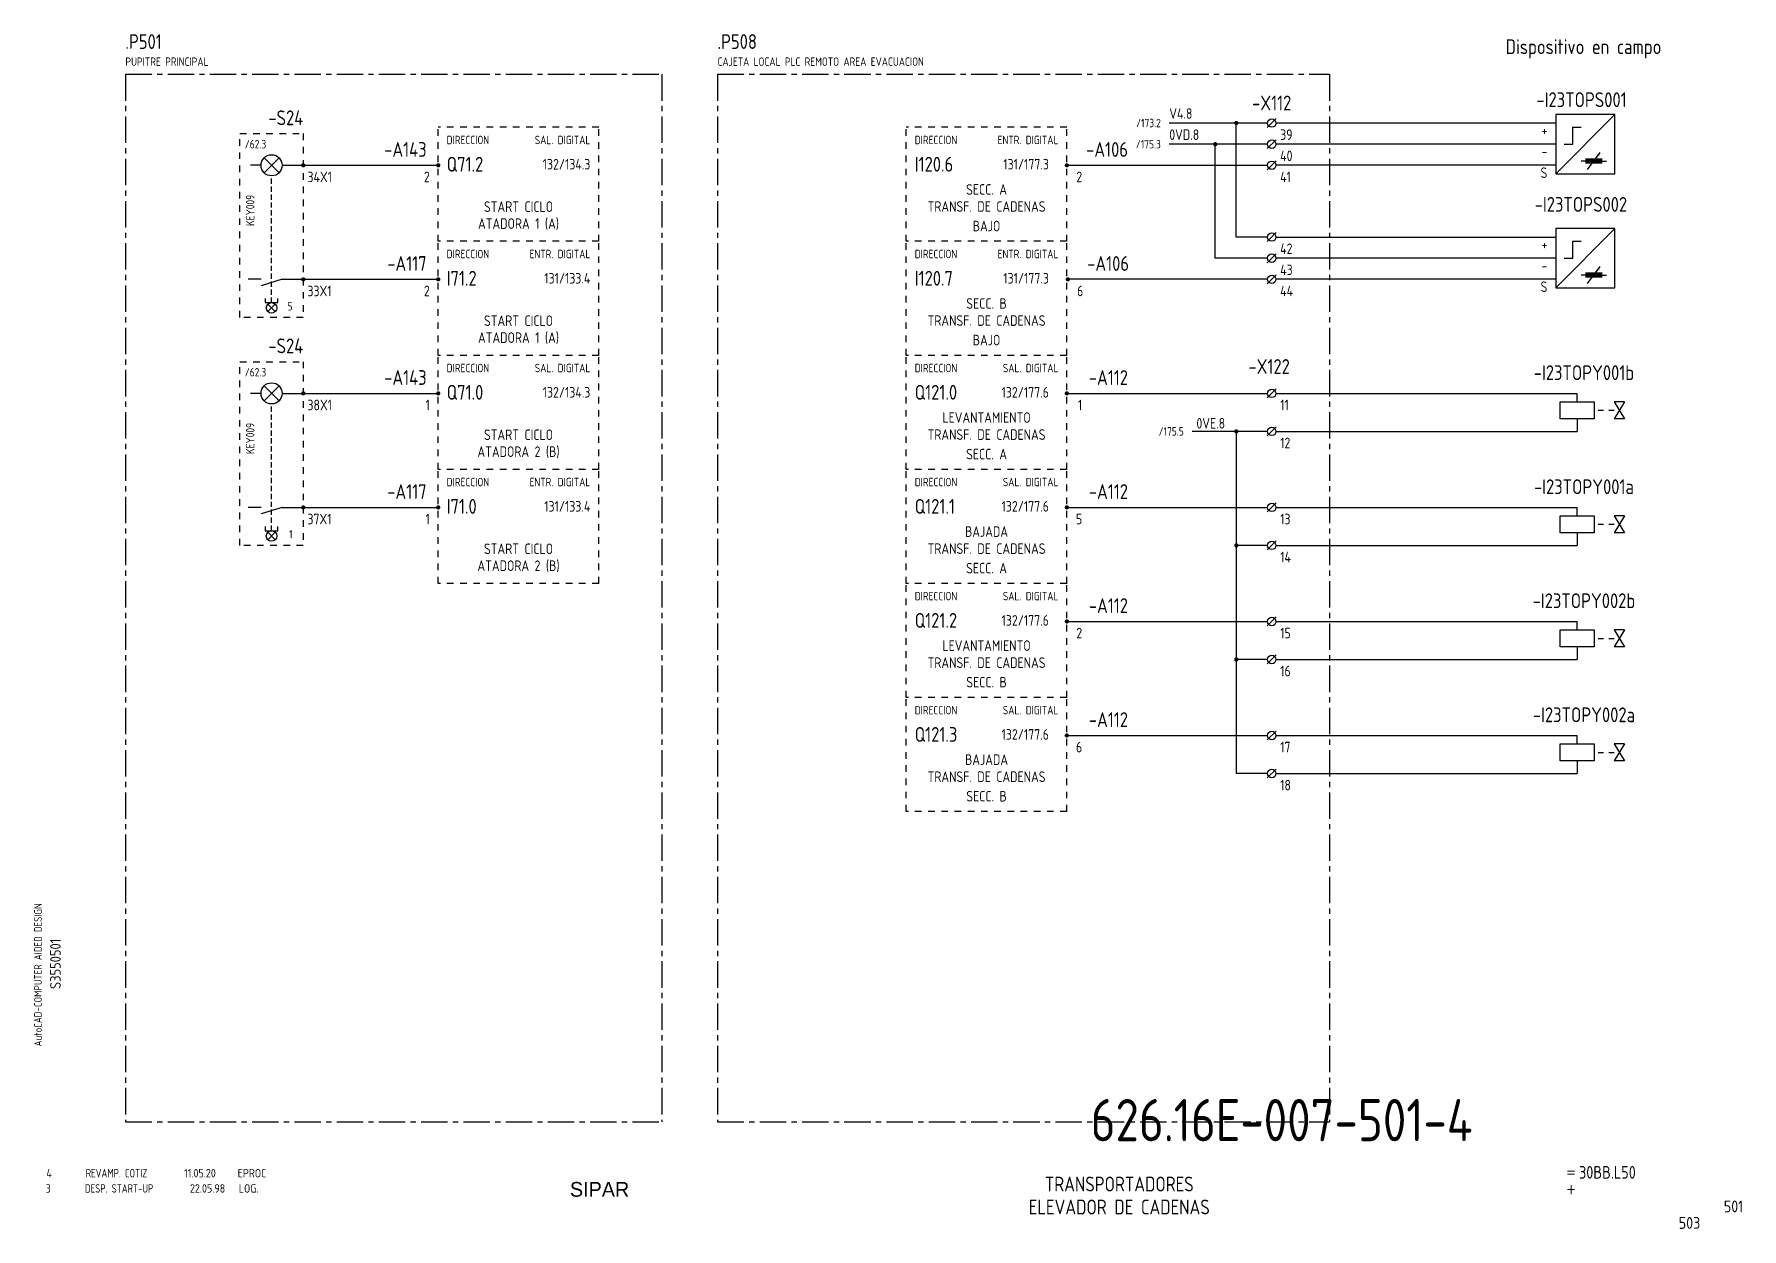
# Model space of a CAD drawing. Extents: x 10 to 414, y 6 to 289.
import ezdxf
from ezdxf.enums import TextEntityAlignment as Align

# ---------------------------------------------------------------- set-up
doc = ezdxf.new("R2010")
doc.units = 0
doc.header["$LTSCALE"] = 5
doc.header["$MEASUREMENT"] = 0
for name, pattern in [('CENTER', [2, 1.25, -0.25, 0.25, -0.25]), ('HIDDEN', [0.375, 0.25, -0.125]), ('HIDDEN1', [0.625, 0.3125, -0.3125])]:
    doc.linetypes.add(name, pattern=pattern)
doc.layers.get('0').update_dxf_attribs({"linetype": 'CONTINUOUS'})
doc.layers.add('3', color=3, linetype='CONTINUOUS')
doc.layers.add('CART', color=7, linetype='CONTINUOUS')
doc.styles.add('DIN', font='DIN.shx', dxfattribs={"width": 0.85})
doc.styles.add('N', font='ROMANS', dxfattribs={"width": 0.85, "height": 3})
doc.styles.add('SIMPLEX', font='SIMPLEX', dxfattribs={"width": 0.85})
doc.styles.add('X', font='UNIV.SHX', dxfattribs={"height": 3.5})

# ---------------------------------------------------------------- blocks, each defined once
blk = doc.blocks.new('B5-3')
at = {"linetype": 'Continuous', "const_width": 0.5}
blk.add_lwpolyline([(-0.25, 0, 1), (0.25, 0, 1)], format="xyb", close=True, dxfattribs=at)
blk = doc.blocks.new('NORMALE')
at = {"linetype": 'Continuous'}
blk.add_line((-1.06, -1.06), (1.06, 1.06), dxfattribs=at)
at = {"color": 7}
blk.add_circle((0, 0), 1, dxfattribs=at)
at = {"color": 7, "style": 'SIMPLEX', "flags": 9}
for tag, p in [('QUADRO', (-7.5, 4)), ('SEZIONE', (-7.5, 2.5)), ('NUMO', (-7.5, 1)), ('NUMM', (-7.5, -0.5)), ('NOTEM', (-7.5, -2)), ('NOTEV', (-7.5, -3.5)), ('UTENZA', (-7.5, -5)), ('RIP', (-7.5, -6.5)), ('RAGGIO', (-7.5, -8))]:
    blk.add_attdef(tag, p, '', height=1, dxfattribs=at)
at = {"color": 3, "style": 'SIMPLEX', "flags": 8}
for tag, p in [('NUMI', (1.5, 0.5)), ('MORSETTIERA', (1.5, -2.5))]:
    blk.add_attdef(tag, p, '', height=2, dxfattribs=at)
blk = doc.blocks.new('DESP')
at = {"color": 3, "style": 'DIN'}
for s, width, p in [('3', 0.9, (7.45, 13.02)), ('DESP. START-UP', 0.8, (16.76, 13.02)), ('22.05.98', 0.9, (41.59, 13.02)), ('LOG.', 0.9, (53.16, 13.02))]:
    blk.add_text(s, height=2, dxfattribs=dict(at, width=width)).set_placement(p)

msp = doc.modelspace()

# ---------------------------------------------------------------- linework, layer by layer
at = {"color": 3, "linetype": 'CENTER'}
for p, q in [((31.27, 279), (158.24, 279)), ((31.27, 279), (31.27, 31)), ((158.24, 279), (158.24, 31)), ((171.42, 279), (171.42, 31)), ((171.42, 279), (316.27, 279)), ((316.27, 279), (316.27, 31)), ((31.27, 31), (158.24, 31)), ((171.42, 31), (316.27, 31))]:
    msp.add_line(p, q, dxfattribs=at)
for p, q in [((301.59, 267.46), (278.34, 267.46)), ((294.21, 240.46), (294.21, 267.46)), ((369.82, 267.46), (303.59, 267.46)), ((383.82, 269.46), (369.82, 269.46)), ((369.82, 255.46), (383.82, 269.46)), ((369.82, 269.46), (369.82, 255.46)), ((383.82, 255.46), (383.82, 269.46)), ((373.82, 266.46), (375.82, 266.46)), ((373.82, 262.46), (373.82, 266.46)), ((301.59, 262.46), (278.34, 262.46)), ((289.21, 235.46), (289.21, 262.46)), ((369.82, 262.46), (303.59, 262.46)), ((371.82, 262.46), (373.82, 262.46)), ((377.32, 256.46), (380.32, 260.46)), ((63.36, 257.46), (60.86, 257.46)), ((68.36, 257.46), (73.36, 257.46)), ((73.36, 257.46), (105.31, 257.46)), ((254.34, 257.46), (301.59, 257.46)), ((369.82, 257.46), (303.59, 257.46)), ((369.82, 255.46), (383.82, 255.46)), ((376.82, 258.46), (375.82, 258.46)), ((380.82, 258.46), (381.82, 258.46)), ((301.59, 240.46), (294.21, 240.46)), ((303.59, 240.46), (369.82, 240.46)), ((369.82, 242.46), (369.82, 228.46)), ((369.82, 228.46), (383.82, 242.46)), ((383.82, 242.46), (369.82, 242.46)), ((373.82, 235.46), (373.82, 239.46)), ((373.82, 239.46), (375.82, 239.46)), ((383.82, 228.46), (383.82, 242.46)), ((301.59, 235.46), (289.21, 235.46)), ((369.82, 235.46), (303.59, 235.46)), ((371.82, 235.46), (373.82, 235.46)), ((63.36, 230.46), (60.36, 230.46)), ((68.36, 230.46), (63.36, 228.96)), ((68.36, 230.46), (73.36, 230.46)), ((73.36, 230.46), (105.31, 230.46)), ((301.59, 230.46), (254.34, 230.46)), ((369.82, 230.46), (303.59, 230.46)), ((376.82, 231.46), (375.82, 231.46)), ((377.32, 229.46), (380.32, 233.46)), ((380.82, 231.46), (381.82, 231.46)), ((369.82, 228.46), (383.82, 228.46)), ((64.36, 225.95), (64.36, 224.95)), ((64.36, 224.95), (67.36, 224.95)), ((67.36, 224.95), (67.36, 225.95)), ((63.36, 203.46), (60.86, 203.46)), ((68.36, 203.46), (73.36, 203.46)), ((73.36, 203.46), (105.31, 203.46)), ((254.09, 203.46), (301.59, 203.46)), ((303.59, 203.46), (374.87, 203.46)), ((379.87, 199.46), (381.12, 199.46)), ((382.37, 199.46), (383.62, 199.46)), ((303.59, 194.46), (374.87, 194.46)), ((63.36, 176.46), (60.36, 176.46)), ((68.36, 176.46), (63.36, 174.96)), ((68.36, 176.46), (73.36, 176.46)), ((73.36, 176.46), (105.31, 176.46)), ((254.09, 176.46), (301.59, 176.46)), ((303.59, 176.46), (374.87, 176.46)), ((64.36, 171.95), (64.36, 170.95)), ((64.36, 170.95), (67.36, 170.95)), ((67.36, 170.95), (67.36, 171.95)), ((379.87, 172.46), (381.12, 172.46)), ((382.37, 172.46), (383.62, 172.46)), ((303.59, 167.46), (374.87, 167.46)), ((254.09, 149.46), (301.59, 149.46)), ((303.59, 149.46), (374.87, 149.46)), ((379.87, 145.46), (381.12, 145.46)), ((382.37, 145.46), (383.62, 145.46)), ((303.59, 140.46), (374.87, 140.46)), ((254.09, 122.46), (301.59, 122.46)), ((303.59, 122.46), (374.87, 122.46)), ((379.87, 118.46), (381.12, 118.46)), ((382.37, 118.46), (383.62, 118.46)), ((303.59, 113.46), (374.87, 113.46))]:
    msp.add_line(p, q)
at = {"linetype": 'HIDDEN1'}
for p, q in [((58.36, 221.46), (58.36, 264.96)), ((58.36, 264.96), (73.36, 264.96)), ((73.36, 264.96), (73.36, 221.46)), ((105.31, 239.46), (105.31, 266.46)), ((143.31, 266.46), (105.31, 266.46)), ((143.31, 239.46), (143.31, 266.46)), ((254.09, 266.46), (216.09, 266.46)), ((216.09, 239.46), (216.09, 266.46)), ((254.09, 239.46), (254.09, 266.46)), ((143.31, 239.46), (105.31, 239.46)), ((105.31, 212.46), (105.31, 239.46)), ((143.31, 212.46), (143.31, 239.46)), ((254.09, 239.46), (216.09, 239.46)), ((216.09, 212.46), (216.09, 239.46)), ((254.09, 212.46), (254.09, 239.46)), ((73.36, 221.46), (58.36, 221.46)), ((58.36, 167.46), (58.36, 210.96)), ((58.36, 210.96), (73.36, 210.96)), ((73.36, 210.96), (73.36, 167.46)), ((143.31, 212.46), (105.31, 212.46)), ((105.31, 185.46), (105.31, 212.46)), ((143.31, 185.46), (143.31, 212.46)), ((254.09, 212.46), (216.09, 212.46)), ((254.09, 212.46), (216.09, 212.46)), ((216.09, 185.46), (216.09, 212.46)), ((254.09, 212.46), (216.09, 212.46)), ((254.09, 212.46), (216.09, 212.46)), ((254.09, 185.46), (254.09, 212.46)), ((105.31, 158.46), (105.31, 185.46)), ((143.31, 185.46), (105.31, 185.46)), ((143.31, 158.46), (143.31, 185.46)), ((254.09, 185.46), (216.09, 185.46)), ((216.09, 158.46), (216.09, 185.46)), ((254.09, 158.46), (254.09, 185.46)), ((73.36, 167.46), (58.36, 167.46)), ((143.31, 158.46), (105.31, 158.46)), ((254.09, 158.46), (216.09, 158.46)), ((254.09, 158.46), (216.09, 158.46)), ((216.09, 131.46), (216.09, 158.46)), ((254.09, 158.46), (216.09, 158.46)), ((254.09, 131.46), (254.09, 158.46)), ((254.09, 131.46), (216.09, 131.46)), ((216.09, 104.46), (216.09, 131.46)), ((254.09, 104.46), (254.09, 131.46)), ((254.09, 104.46), (216.09, 104.46))]:
    msp.add_line(p, q, dxfattribs=at)
at = {"linetype": 'Continuous'}
for p, q in [((67.63, 255.69), (64.1, 259.23)), ((64.1, 255.69), (67.63, 259.23)), ((66.75, 222.81), (64.98, 224.57)), ((64.98, 222.81), (66.75, 224.57)), ((64.1, 201.69), (67.63, 205.23)), ((67.63, 201.69), (64.1, 205.23)), ((374.87, 201.46), (374.87, 203.46)), ((370.87, 201.46), (378.87, 201.46)), ((370.87, 197.46), (370.87, 201.46)), ((378.87, 201.46), (378.87, 197.46)), ((386.12, 201.46), (383.62, 197.46)), ((383.62, 201.46), (386.12, 197.46)), ((386.12, 201.46), (383.62, 201.46)), ((301.59, 194.46), (283.78, 194.46)), ((294.21, 194.46), (294.21, 113.46)), ((378.87, 197.46), (370.87, 197.46)), ((374.87, 197.46), (374.87, 194.46)), ((386.12, 197.46), (383.62, 197.46)), ((370.87, 174.46), (378.87, 174.46)), ((370.87, 170.46), (370.87, 174.46)), ((374.87, 174.46), (374.87, 176.46)), ((378.87, 174.46), (378.87, 170.46)), ((383.62, 174.46), (386.12, 170.46)), ((386.12, 174.46), (383.62, 170.46)), ((386.12, 174.46), (383.62, 174.46)), ((66.75, 168.81), (64.98, 170.57)), ((64.98, 168.81), (66.75, 170.57)), ((378.87, 170.46), (370.87, 170.46)), ((374.87, 170.46), (374.87, 167.46)), ((386.12, 170.46), (383.62, 170.46)), ((301.59, 167.46), (294.21, 167.46)), ((370.87, 147.46), (378.87, 147.46)), ((370.87, 143.46), (370.87, 147.46)), ((374.87, 147.46), (374.87, 149.46)), ((378.87, 147.46), (378.87, 143.46)), ((386.12, 147.46), (383.62, 143.46)), ((383.62, 147.46), (386.12, 143.46)), ((386.12, 147.46), (383.62, 147.46)), ((378.87, 143.46), (370.87, 143.46)), ((374.87, 143.46), (374.87, 140.46)), ((386.12, 143.46), (383.62, 143.46)), ((301.59, 140.46), (294.21, 140.46)), ((374.87, 120.46), (374.87, 122.46)), ((370.87, 120.46), (378.87, 120.46)), ((370.87, 116.46), (370.87, 120.46)), ((378.87, 120.46), (378.87, 116.46)), ((383.62, 120.46), (386.12, 116.46)), ((386.12, 120.46), (383.62, 116.46)), ((386.12, 120.46), (383.62, 120.46)), ((301.59, 113.46), (294.21, 113.46)), ((378.87, 116.46), (370.87, 116.46)), ((374.87, 116.46), (374.87, 113.46)), ((386.12, 116.46), (383.62, 116.46))]:
    msp.add_line(p, q, dxfattribs=at)
at = {"linetype": 'HIDDEN'}
for p, q in [((65.86, 224.94), (65.86, 254.57)), ((65.86, 170.94), (65.86, 200.69))]:
    msp.add_line(p, q, dxfattribs=at)
at = {"const_width": 0.5}
for points in [[(293.96, 267.46, 1), (294.46, 267.46, 1)], [(288.96, 262.46, 1), (289.46, 262.46, 1)]]:
    msp.add_lwpolyline(points, format="xyb", close=True, dxfattribs=at)
at = {"const_width": 1.25}
for points in [[(376.82, 258.46), (380.82, 258.46)], [(376.82, 231.46), (380.82, 231.46)]]:
    msp.add_lwpolyline(points, dxfattribs=at)
for points in [[(380.32, 260.46, 0, 0.525, 0), (379.87, 259.86, 0.525, 0.525, 0)], [(380.32, 233.46, 0, 0.525, 0), (379.87, 232.86, 0.525, 0.525, 0)]]:
    msp.add_lwpolyline(points, format="xyseb")
for centre in [(65.86, 257.46), (65.86, 203.46)]:
    msp.add_circle(centre, 2.5)
at = {"linetype": 'Continuous'}
for centre in [(65.86, 223.69), (65.86, 169.69)]:
    msp.add_circle(centre, 1.25, dxfattribs=at)

# ---------------------------------------------------------------- block references
for name, p in [('NORMALE', (302.59, 267.46)), ('NORMALE', (302.59, 262.46)), ('NORMALE', (302.59, 257.46)), ('NORMALE', (302.59, 240.46)), ('NORMALE', (302.59, 235.46)), ('NORMALE', (302.59, 230.46)), ('NORMALE', (302.59, 203.46)), ('NORMALE', (302.59, 194.46)), ('NORMALE', (302.59, 176.46)), ('NORMALE', (302.59, 167.46)), ('NORMALE', (302.59, 149.46)), ('NORMALE', (302.59, 140.46)), ('NORMALE', (302.59, 122.46)), ('NORMALE', (302.59, 113.46)), ('DESP', (4.95, 1.2))]:
    msp.add_blockref(name, p, dxfattribs=at)
for p in [(73.36, 257.46), (105.31, 257.46), (73.36, 230.46), (105.31, 230.46), (73.36, 203.46), (105.31, 203.46), (73.36, 176.46), (105.31, 176.46)]:
    msp.add_blockref('B5-3', p)
at = {"xscale": -1}
for p in [(254.09, 257.46), (254.34, 230.46), (254.09, 203.46), (294.21, 194.46), (254.09, 176.46), (294.21, 167.46), (254.09, 149.46), (294.21, 140.46), (254.09, 122.46)]:
    msp.add_blockref('B5-3', p, dxfattribs=at)

# ---------------------------------------------------------------- texts
at = {"color": 3, "style": 'DIN'}
for s, height, width, p in [('.P501', 3.5, 0.85, (31.27, 285)), ('.P508', 3.5, 0.85, (171.42, 285)), ('Q71.2', 3.5, 0.85, (107.31, 255.96)), ('I120.6', 3.5, 0.85, (218.09, 255.96)), ('I71.2', 3.5, 0.85, (107.31, 228.96)), ('I120.7', 3.5, 0.85, (218.09, 228.96)), ('Q71.0', 3.5, 0.85, (107.31, 201.96)), ('Q121.0', 3.5, 0.85, (218.09, 201.96)), ('I71.0', 3.5, 0.85, (107.31, 174.96)), ('Q121.1', 3.5, 0.85, (218.09, 174.96)), ('Q121.2', 3.5, 0.85, (218.09, 147.96)), ('Q121.3', 3.5, 0.85, (218.09, 120.96)), ('4', 2, 0.9, (12.57, 17.83)), ('REVAMP. COTIZ', 2, 0.8, (21.88, 17.83)), ('11.05.20', 2, 0.9, (45.16, 17.83)), ('EPROC', 2, 0.9, (57.84, 17.83))]:
    msp.add_text(s, height=height, dxfattribs=dict(at, width=width)).set_placement(p)
at = {"color": 2, "style": 'DIN', "width": 0.85}
msp.add_text('Dispositivo en campo', height=3.5, dxfattribs=at).set_placement((376.38, 283.79), align=Align.CENTER)
at = {"style": 'DIN', "width": 0.85}
for s, height, p in [('PUPITRE PRINCIPAL', 2, (31.27, 281)), ('CAJETA LOCAL PLC REMOTO AREA EVACUACION', 2, (171.42, 281)), ('V4.8', 2.5, (278.34, 268.46)), ('0VD.8', 2.5, (278.34, 263.46)), ('39', 2.5, (304.59, 263.46)), ('40', 2.5, (304.59, 258.46)), ('34X1', 2.5, (74.36, 253.46)), ('41', 2.5, (304.59, 253.46)), ('42', 2.5, (304.59, 236.46)), ('43', 2.5, (304.59, 231.46)), ('33X1', 2.5, (74.36, 226.46)), ('44', 2.5, (304.59, 226.46)), ('38X1', 2.5, (74.36, 199.46)), ('11', 2.5, (304.59, 199.46)), ('12', 2.5, (304.59, 190.46)), ('37X1', 2.5, (74.36, 172.46)), ('13', 2.5, (304.59, 172.46)), ('14', 2.5, (304.59, 163.46)), ('15', 2.5, (304.59, 145.46)), ('16', 2.5, (304.59, 136.46)), ('17', 2.5, (304.59, 118.46)), ('18', 2.5, (304.59, 109.46))]:
    msp.add_text(s, height=height, dxfattribs=at).set_placement(p)
at = {"color": 3, "style": 'DIN', "width": 0.85}
for s, p in [('-S24', (73.36, 266.96)), ('-A143', (102.56, 259.46)), ('-A106', (268.57, 259.46)), ('-A117', (102.56, 232.46)), ('-A106', (268.82, 232.46)), ('-S24', (73.36, 212.96)), ('-A143', (102.56, 205.46)), ('-A112', (268.57, 205.46)), ('-A117', (102.56, 178.46)), ('-A112', (268.57, 178.46)), ('-A112', (268.57, 151.46)), ('-A112', (268.57, 124.46))]:
    msp.add_text(s, height=3.5, dxfattribs=at).set_placement(p, align=Align.RIGHT)
at = {"style": 'DIN', "width": 0.85}
for s, height, p in [('/173.2', 2, (276.34, 266.46)), ('/175.3', 2, (276.34, 261.46)), ('+', 2.5, (367.82, 264.46)), ('132/134.3', 2.5, (141.31, 256.46)), ('131/177.3', 2.5, (249.85, 256.46)), ('-', 2.5, (367.82, 259.46)), ('2', 2.5, (103.31, 253.46)), ('2', 2.5, (257.73, 253.46)), ('S', 2.5, (367.82, 254.46)), ('+', 2.5, (367.82, 237.46)), ('131/133.4', 2.5, (141.31, 229.46)), ('131/177.3', 2.5, (249.85, 229.46)), ('-', 2.5, (367.82, 232.46)), ('2', 2.5, (103.31, 226.46)), ('6', 2.5, (257.98, 226.46)), ('S', 2.5, (367.82, 227.46)), ('132/134.3', 2.5, (141.31, 202.46)), ('132/177.6', 2.5, (249.85, 202.46)), ('1', 2.5, (103.31, 199.46)), ('1', 2.5, (257.73, 199.46)), ('/175.5', 2, (281.78, 193.46)), ('0VE.8', 2.5, (291.56, 195.12)), ('131/133.4', 2.5, (141.31, 175.46)), ('132/177.6', 2.5, (249.85, 175.46)), ('1', 2.5, (103.31, 172.46)), ('5', 2.5, (257.73, 172.46)), ('132/177.6', 2.5, (249.85, 148.46)), ('2', 2.5, (257.73, 145.46)), ('132/177.6', 2.5, (249.85, 121.46)), ('6', 2.5, (257.73, 118.46))]:
    msp.add_text(s, height=height, dxfattribs=at).set_placement(p, align=Align.RIGHT)
at = {"color": 1, "style": 'DIN', "width": 0.85}
for p in [(62.06, 261.46), (62.06, 207.46)]:
    msp.add_text('/62.3', height=2, dxfattribs=at).set_placement(p, align=Align.CENTER)
for p in [(107.31, 262.46), (218.09, 262.46), (107.31, 235.46), (218.09, 235.46), (107.31, 208.46), (218.09, 208.46), (107.31, 181.46), (218.09, 181.46), (218.09, 154.46), (218.09, 127.46)]:
    msp.add_text('DIRECCION', height=2, dxfattribs=at).set_placement(p)
at = {"color": 1, "linetype": 'Continuous', "style": 'DIN', "width": 0.85}
for p in [(141.31, 262.46), (141.31, 208.46)]:
    msp.add_text('SAL. DIGITAL', height=2, dxfattribs=at).set_placement(p, align=Align.RIGHT)
at = {"color": 1, "style": 'DIN', "width": 0.85}
for s, p in [('ENTR. DIGITAL', (252.09, 262.46)), ('ENTR. DIGITAL', (141.31, 235.46)), ('ENTR. DIGITAL', (252.09, 235.46)), ('5', (70.82, 223.1)), ('SAL. DIGITAL', (252.09, 208.46)), ('ENTR. DIGITAL', (141.31, 181.46)), ('SAL. DIGITAL', (252.09, 181.46)), ('1', (70.82, 169.1)), ('SAL. DIGITAL', (252.09, 154.46)), ('SAL. DIGITAL', (252.09, 127.46))]:
    msp.add_text(s, height=2, dxfattribs=at).set_placement(p, align=Align.RIGHT)
at = {"style": 'DIN', "width": 0.85}
for s, p in [('SECC. A', (235.09, 250.49)), ('START CICLO', (124.31, 246.41)), ('TRANSF. DE CADENAS', (235.09, 246.45)), ('ATADORA 1 (A)', (124.31, 242.41)), ('BAJO', (235.09, 241.83)), ('SECC. B', (235.09, 223.49)), ('START CICLO', (124.31, 219.41)), ('TRANSF. DE CADENAS', (235.09, 219.45)), ('ATADORA 1 (A)', (124.31, 215.41)), ('BAJO', (235.09, 214.83)), ('LEVANTAMIENTO', (235.09, 196.49)), ('START CICLO', (124.31, 192.41)), ('TRANSF. DE CADENAS', (235.09, 192.45)), ('ATADORA 2 (B)', (124.31, 188.41)), ('SECC. A', (235.09, 187.83)), ('BAJADA', (235.09, 169.49)), ('START CICLO', (124.31, 165.41)), ('TRANSF. DE CADENAS', (235.09, 165.45)), ('ATADORA 2 (B)', (124.31, 161.41)), ('SECC. A', (235.09, 160.83)), ('LEVANTAMIENTO', (235.09, 142.49)), ('TRANSF. DE CADENAS', (235.09, 138.45)), ('SECC. B', (235.09, 133.83)), ('BAJADA', (235.09, 115.49)), ('TRANSF. DE CADENAS', (235.09, 111.45)), ('SECC. B', (235.09, 106.83))]:
    msp.add_text(s, height=2.5, dxfattribs=at).set_placement(p, align=Align.CENTER)
at = {"color": 1, "style": 'DIN', "width": 0.85}
for p in [(61.81, 246.79), (61.81, 192.79)]:
    msp.add_text('KEY009', height=2, rotation=90, dxfattribs=at).set_placement(p, align=Align.CENTER)
at = {"color": 3, "style": 'DIN', "width": 0.85}
for s, p in [('-X122', (301.98, 208.07)), ('-I23TOPY001b', (376.49, 206.61)), ('-I23TOPY001a', (376.49, 179.61)), ('-I23TOPY002b', (376.49, 152.61)), ('-I23TOPY002a', (376.49, 125.61))]:
    msp.add_text(s, height=3.5, dxfattribs=at).set_placement(p, align=Align.CENTER)
at = {"color": 2, "insert": (259.74, 36.39), "char_height": 10, "width": 111.0411, "attachment_point": 1, "style": 'DIN'}
msp.add_mtext('626.16E-007-501-4', dxfattribs=at)
at = {"layer": '3', "style": 'DIN', "width": 0.85}
for s, p in [('-X112', (302.59, 270.46)), ('-I23TOPS001', (375.93, 271.24)), ('-I23TOPS002', (375.77, 246.46))]:
    msp.add_text(s, height=3.5, dxfattribs=at).set_placement(p, align=Align.CENTER)
at = {"layer": '3', "color": 2, "style": 'DIN', "width": 0.85}
for s, p in [('TRANSPORTADORES', (266.5, 14.51)), ('ELEVADOR DE CADENAS', (266.5, 9.07))]:
    msp.add_text(s, height=3.5, dxfattribs=at).set_placement(p, align=Align.CENTER)
at = {"layer": 'CART', "color": 1, "style": 'DIN', "width": 0.9}
msp.add_text('AutoCAD-COMPUTER AIDED DESIGN', height=1.8, rotation=90, dxfattribs=at).set_placement((11.47, 48.84))
at = {"layer": 'CART', "color": 3, "style": 'N', "width": 0.85}
for s, p in [('=', (372.24, 17.91)), ('+', (372.24, 13.87))]:
    msp.add_text(s, height=2.5, dxfattribs=at).set_placement(p)
at = {"layer": 'CART', "color": 3, "style": 'DIN', "width": 0.9, "flags": 1}
msp.add_attdef('S3550501', text='', height=2.5, rotation=90, dxfattribs=at).set_placement((15.95, 68.38), align=Align.CENTER)
at = {"layer": 'CART', "color": 3, "style": 'DIN', "width": 0.85}
msp.add_attdef('30BB.L50', text='', height=3, dxfattribs=at).set_placement((375.33, 16.63), align=Align.BOTTOM_LEFT)
at = {"layer": 'CART', "color": 6, "style": 'X', "flags": 1}
msp.add_attdef('SIPAR', text='', height=3.5, dxfattribs=at).set_placement((143.5, 15), align=Align.MIDDLE)
at = {"layer": 'CART', "color": 2, "style": 'DIN', "width": 0.9, "flags": 1}
msp.add_attdef('501', text='', height=2.8, dxfattribs=at).set_placement((414.2, 9.56), align=Align.RIGHT)
at = {"layer": 'CART', "color": 7, "style": 'DIN', "width": 0.9, "flags": 1}
msp.add_attdef('503', (398.93, 5.65), '', height=2.8, dxfattribs=at)

doc.saveas('drawing.dxf')
